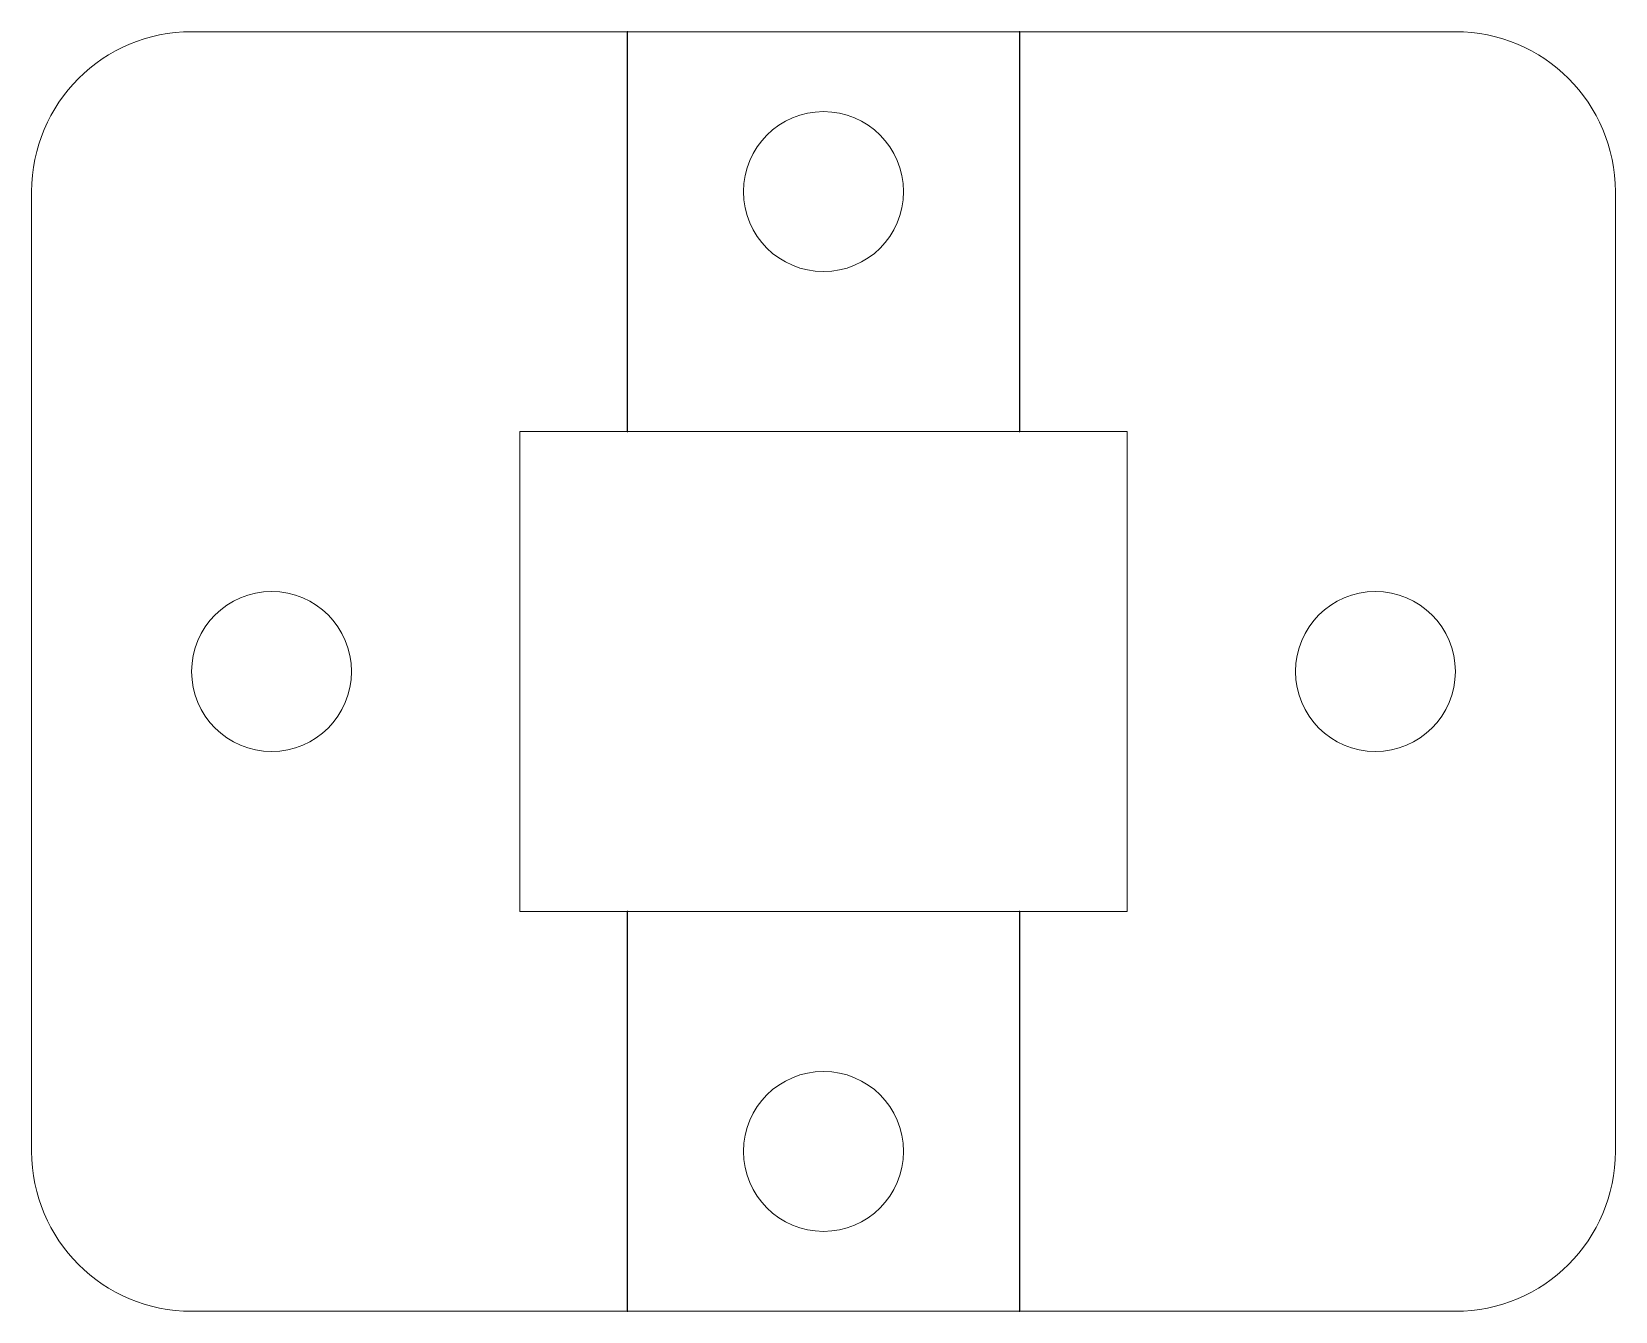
# Model space of a CAD drawing. Header units: millimetres. Extents: x -32.3 to 17.3, y 0 to 40.
import ezdxf

# ---------------------------------------------------------------- set-up
doc = ezdxf.new("R2010")
doc.units = ezdxf.units.MM
doc.header["$PDSIZE"] = -1
doc.linetypes.add('CENTERX2', pattern=[20.32, 12.7, -2.54, 2.54, -2.54])

msp = doc.modelspace()

# ---------------------------------------------------------------- linework, layer by layer
at = {"color": 7, "linetype": 'Continuous', "lineweight": 15}
for p, q in [((12.255, 40), (-27.255, 40)), ((-32.255, 35), (-32.255, 5)), ((17.255, 35), (17.255, 5)), ((-16.991, 27.5), (-16.991, 12.5)), ((1.991, 27.5), (-16.991, 27.5)), ((1.991, 27.5), (1.991, 12.5)), ((-16.991, 12.5), (1.991, 12.5)), ((12.255, 0), (-27.255, 0))]:
    msp.add_line(p, q, dxfattribs=at)
at = {"color": 7, "linetype": 'CENTERX2'}
for p, q in [((-13.627, 27.5), (-13.627, 40)), ((-1.373, 40), (-1.373, 27.5)), ((-13.627, 0), (-13.627, 12.5)), ((-1.373, 12.5), (-1.373, 0))]:
    msp.add_line(p, q, dxfattribs=at)
at = {"color": 7, "linetype": 'Continuous', "lineweight": 15}
for centre in [(-7.5, 35), (-24.755, 20), (9.755, 20), (-7.5, 5)]:
    msp.add_circle(centre, 2.5, dxfattribs=at)
for centre, start, end in [((-27.255, 35), 90, 180), ((12.255, 35), 0, 90), ((-27.255, 5), 180, 270), ((12.255, 5), 270, 0)]:
    msp.add_arc(centre, 5, start, end, dxfattribs=at)
at = {"color": 7, "linetype": 'Continuous'}
for p in [(-13.627, 40), (-1.373, 40), (-13.627, 27.5), (-1.373, 27.5), (-13.627, 12.5), (-1.373, 12.5), (-13.627, 0), (-1.373, 0)]:
    msp.add_point(p, dxfattribs=at)

doc.saveas('drawing.dxf')
